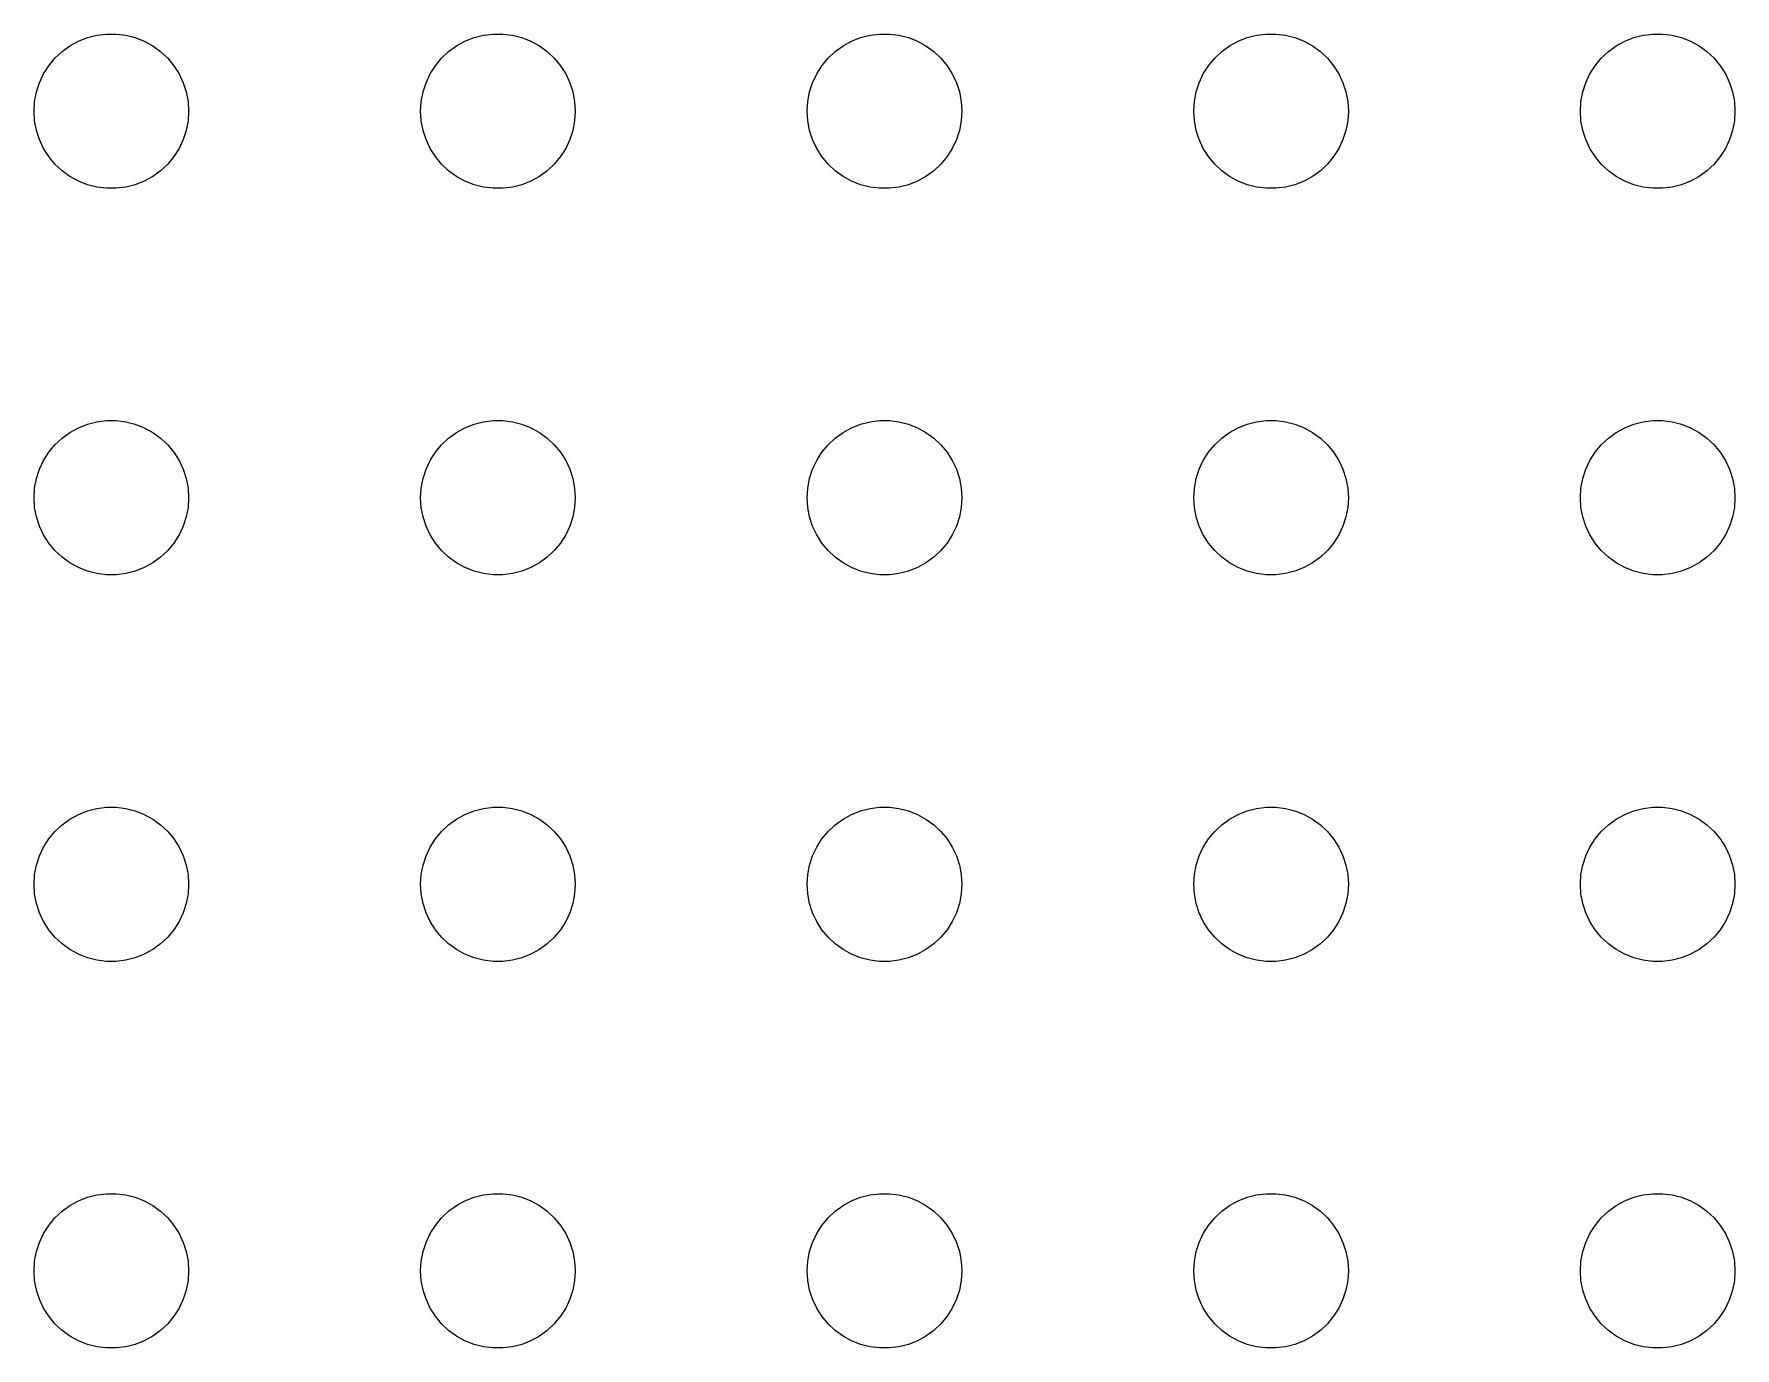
# Model space of a CAD drawing. Header units: metres. Extents: x -134 to 134, y 518 to 1078.
# Drawn here: x 66 to 99, y 568.5 to 594 of the extents above; entities that cross this region are included whole.
import ezdxf

# ---------------------------------------------------------------- set-up
doc = ezdxf.new("R2010")
doc.units = ezdxf.units.M

msp = doc.modelspace()

# ---------------------------------------------------------------- linework, layer by layer
for p, q in [((66.5439, 593.656), (66.6963, 593.766)), ((66.6963, 593.766), (66.8613, 593.857)), ((66.8613, 593.857), (67.0365, 593.927)), ((67.0365, 593.927), (67.2189, 593.973)), ((67.2189, 593.973), (67.4058, 593.997)), ((67.4058, 593.997), (67.5942, 593.997)), ((67.5942, 593.997), (67.7811, 593.973)), ((67.7811, 593.973), (67.9635, 593.927)), ((67.9635, 593.927), (68.1387, 593.857)), ((68.1387, 593.857), (68.3037, 593.766)), ((68.3037, 593.766), (68.4561, 593.656)), ((74.0439, 593.656), (74.1963, 593.766)), ((74.1963, 593.766), (74.3613, 593.857)), ((74.3613, 593.857), (74.5365, 593.927)), ((74.5365, 593.927), (74.7189, 593.973)), ((74.7189, 593.973), (74.9058, 593.997)), ((74.9058, 593.997), (75.0942, 593.997)), ((75.0942, 593.997), (75.2811, 593.973)), ((75.2811, 593.973), (75.4635, 593.927)), ((75.4635, 593.927), (75.6387, 593.857)), ((75.6387, 593.857), (75.8037, 593.766)), ((75.8037, 593.766), (75.9561, 593.656)), ((81.5439, 593.656), (81.6963, 593.766)), ((81.6963, 593.766), (81.8613, 593.857)), ((81.8613, 593.857), (82.0365, 593.927)), ((82.0365, 593.927), (82.2189, 593.973)), ((82.2189, 593.973), (82.4058, 593.997)), ((82.4058, 593.997), (82.5942, 593.997)), ((82.5942, 593.997), (82.7811, 593.973)), ((82.7811, 593.973), (82.9635, 593.927)), ((82.9635, 593.927), (83.1387, 593.857)), ((83.1387, 593.857), (83.3037, 593.766)), ((83.3037, 593.766), (83.4561, 593.656)), ((89.0439, 593.656), (89.1963, 593.766)), ((89.1963, 593.766), (89.3613, 593.857)), ((89.3613, 593.857), (89.5365, 593.927)), ((89.5365, 593.927), (89.7189, 593.973)), ((89.7189, 593.973), (89.9058, 593.997)), ((89.9058, 593.997), (90.0942, 593.997)), ((90.0942, 593.997), (90.2811, 593.973)), ((90.2811, 593.973), (90.4635, 593.927)), ((90.4635, 593.927), (90.6387, 593.857)), ((90.6387, 593.857), (90.8037, 593.766)), ((90.8037, 593.766), (90.9561, 593.656)), ((96.5439, 593.656), (96.6963, 593.766)), ((96.6963, 593.766), (96.8613, 593.857)), ((96.8613, 593.857), (97.0365, 593.927)), ((97.0365, 593.927), (97.2189, 593.973)), ((97.2189, 593.973), (97.4058, 593.997)), ((97.4058, 593.997), (97.5942, 593.997)), ((97.5942, 593.997), (97.7811, 593.973)), ((97.7811, 593.973), (97.9635, 593.927)), ((97.9635, 593.927), (98.1387, 593.857)), ((98.1387, 593.857), (98.3037, 593.766)), ((98.3037, 593.766), (98.4561, 593.656)), ((66.1855, 593.223), (66.2865, 593.382)), ((66.2865, 593.382), (66.4065, 593.527)), ((66.4065, 593.527), (66.5439, 593.656)), ((68.4561, 593.656), (68.5934, 593.527)), ((68.5934, 593.527), (68.7135, 593.382)), ((68.7135, 593.382), (68.8145, 593.223)), ((73.6855, 593.223), (73.7865, 593.382)), ((73.7865, 593.382), (73.9065, 593.527)), ((73.9065, 593.527), (74.0439, 593.656)), ((75.9561, 593.656), (76.0934, 593.527)), ((76.0934, 593.527), (76.2135, 593.382)), ((76.2135, 593.382), (76.3145, 593.223)), ((81.1855, 593.223), (81.2865, 593.382)), ((81.2865, 593.382), (81.4065, 593.527)), ((81.4065, 593.527), (81.5439, 593.656)), ((83.4561, 593.656), (83.5934, 593.527)), ((83.5934, 593.527), (83.7135, 593.382)), ((83.7135, 593.382), (83.8145, 593.223)), ((88.6855, 593.223), (88.7865, 593.382)), ((88.7865, 593.382), (88.9065, 593.527)), ((88.9065, 593.527), (89.0439, 593.656)), ((90.9561, 593.656), (91.0934, 593.527)), ((91.0934, 593.527), (91.2135, 593.382)), ((91.2135, 593.382), (91.3145, 593.223)), ((96.1855, 593.223), (96.2865, 593.382)), ((96.2865, 593.382), (96.4065, 593.527)), ((96.4065, 593.527), (96.5439, 593.656)), ((98.4561, 593.656), (98.5934, 593.527)), ((98.5934, 593.527), (98.7135, 593.382)), ((98.7135, 593.382), (98.8145, 593.223)), ((66.0471, 592.873), (66.1053, 593.052)), ((66.1053, 593.052), (66.1855, 593.223)), ((68.8145, 593.223), (68.8947, 593.052)), ((68.8947, 593.052), (68.9529, 592.873)), ((73.5471, 592.873), (73.6053, 593.052)), ((73.6053, 593.052), (73.6855, 593.223)), ((76.3145, 593.223), (76.3947, 593.052)), ((76.3947, 593.052), (76.4529, 592.873)), ((81.0471, 592.873), (81.1053, 593.052)), ((81.1053, 593.052), (81.1855, 593.223)), ((83.8145, 593.223), (83.8947, 593.052)), ((83.8947, 593.052), (83.9529, 592.873)), ((88.5471, 592.873), (88.6053, 593.052)), ((88.6053, 593.052), (88.6855, 593.223)), ((91.3145, 593.223), (91.3947, 593.052)), ((91.3947, 593.052), (91.4529, 592.873)), ((96.0471, 592.873), (96.1053, 593.052)), ((96.1053, 593.052), (96.1855, 593.223)), ((98.8145, 593.223), (98.8947, 593.052)), ((98.8947, 593.052), (98.9529, 592.873)), ((66, 592.5), (66.0118, 592.688)), ((66.0118, 592.688), (66.0471, 592.873)), ((68.9529, 592.873), (68.9882, 592.688)), ((68.9882, 592.688), (69, 592.5)), ((73.5, 592.5), (73.5118, 592.688)), ((73.5118, 592.688), (73.5471, 592.873)), ((76.4529, 592.873), (76.4882, 592.688)), ((76.4882, 592.688), (76.5, 592.5)), ((81, 592.5), (81.0118, 592.688)), ((81.0118, 592.688), (81.0471, 592.873)), ((83.9529, 592.873), (83.9882, 592.688)), ((83.9882, 592.688), (84, 592.5)), ((88.5, 592.5), (88.5118, 592.688)), ((88.5118, 592.688), (88.5471, 592.873)), ((91.4529, 592.873), (91.4882, 592.688)), ((91.4882, 592.688), (91.5, 592.5)), ((96, 592.5), (96.0118, 592.688)), ((96.0118, 592.688), (96.0471, 592.873)), ((98.9529, 592.873), (98.9882, 592.688)), ((98.9882, 592.688), (99, 592.5)), ((66.0118, 592.312), (66, 592.5)), ((69, 592.5), (68.9882, 592.312)), ((73.5118, 592.312), (73.5, 592.5)), ((76.5, 592.5), (76.4882, 592.312)), ((81.0118, 592.312), (81, 592.5)), ((84, 592.5), (83.9882, 592.312)), ((88.5118, 592.312), (88.5, 592.5)), ((91.5, 592.5), (91.4882, 592.312)), ((96.0118, 592.312), (96, 592.5)), ((99, 592.5), (98.9882, 592.312)), ((66.0471, 592.127), (66.0118, 592.312)), ((66.1053, 591.948), (66.0471, 592.127)), ((68.9529, 592.127), (68.8947, 591.948)), ((68.9882, 592.312), (68.9529, 592.127)), ((73.5471, 592.127), (73.5118, 592.312)), ((73.6053, 591.948), (73.5471, 592.127)), ((76.4529, 592.127), (76.3947, 591.948)), ((76.4882, 592.312), (76.4529, 592.127)), ((81.0471, 592.127), (81.0118, 592.312)), ((81.1053, 591.948), (81.0471, 592.127)), ((83.9529, 592.127), (83.8947, 591.948)), ((83.9882, 592.312), (83.9529, 592.127)), ((88.5471, 592.127), (88.5118, 592.312)), ((88.6053, 591.948), (88.5471, 592.127)), ((91.4529, 592.127), (91.3947, 591.948)), ((91.4882, 592.312), (91.4529, 592.127)), ((96.0471, 592.127), (96.0118, 592.312)), ((96.1053, 591.948), (96.0471, 592.127)), ((98.9529, 592.127), (98.8947, 591.948)), ((98.9882, 592.312), (98.9529, 592.127)), ((66.1855, 591.777), (66.1053, 591.948)), ((66.2865, 591.618), (66.1855, 591.777)), ((68.8145, 591.777), (68.7135, 591.618)), ((68.8947, 591.948), (68.8145, 591.777)), ((73.6855, 591.777), (73.6053, 591.948)), ((73.7865, 591.618), (73.6855, 591.777)), ((76.3145, 591.777), (76.2135, 591.618)), ((76.3947, 591.948), (76.3145, 591.777)), ((81.1855, 591.777), (81.1053, 591.948)), ((81.2865, 591.618), (81.1855, 591.777)), ((83.8145, 591.777), (83.7135, 591.618)), ((83.8947, 591.948), (83.8145, 591.777)), ((88.6855, 591.777), (88.6053, 591.948)), ((88.7865, 591.618), (88.6855, 591.777)), ((91.3145, 591.777), (91.2135, 591.618)), ((91.3947, 591.948), (91.3145, 591.777)), ((96.1855, 591.777), (96.1053, 591.948)), ((96.2865, 591.618), (96.1855, 591.777)), ((98.8145, 591.777), (98.7135, 591.618)), ((98.8947, 591.948), (98.8145, 591.777)), ((66.4065, 591.473), (66.2865, 591.618)), ((66.5439, 591.344), (66.4065, 591.473)), ((68.5934, 591.473), (68.4561, 591.344)), ((68.7135, 591.618), (68.5934, 591.473)), ((73.9065, 591.473), (73.7865, 591.618)), ((74.0439, 591.344), (73.9065, 591.473)), ((76.0934, 591.473), (75.9561, 591.344)), ((76.2135, 591.618), (76.0934, 591.473)), ((81.4065, 591.473), (81.2865, 591.618)), ((81.5439, 591.344), (81.4065, 591.473)), ((83.5934, 591.473), (83.4561, 591.344)), ((83.7135, 591.618), (83.5934, 591.473)), ((88.9065, 591.473), (88.7865, 591.618)), ((89.0439, 591.344), (88.9065, 591.473)), ((91.0934, 591.473), (90.9561, 591.344)), ((91.2135, 591.618), (91.0934, 591.473)), ((96.4065, 591.473), (96.2865, 591.618)), ((96.5439, 591.344), (96.4065, 591.473)), ((98.5934, 591.473), (98.4561, 591.344)), ((98.7135, 591.618), (98.5934, 591.473)), ((66.6963, 591.234), (66.5439, 591.344)), ((66.8613, 591.143), (66.6963, 591.234)), ((67.0365, 591.073), (66.8613, 591.143)), ((67.2189, 591.027), (67.0365, 591.073)), ((67.9635, 591.073), (67.7811, 591.027)), ((68.1387, 591.143), (67.9635, 591.073)), ((68.3037, 591.234), (68.1387, 591.143)), ((68.4561, 591.344), (68.3037, 591.234)), ((74.1963, 591.234), (74.0439, 591.344)), ((74.3613, 591.143), (74.1963, 591.234)), ((74.5365, 591.073), (74.3613, 591.143)), ((74.7189, 591.027), (74.5365, 591.073)), ((75.4635, 591.073), (75.2811, 591.027)), ((75.6387, 591.143), (75.4635, 591.073)), ((75.8037, 591.234), (75.6387, 591.143)), ((75.9561, 591.344), (75.8037, 591.234)), ((81.6963, 591.234), (81.5439, 591.344)), ((81.8613, 591.143), (81.6963, 591.234)), ((82.0365, 591.073), (81.8613, 591.143)), ((82.2189, 591.027), (82.0365, 591.073)), ((82.9635, 591.073), (82.7811, 591.027)), ((83.1387, 591.143), (82.9635, 591.073)), ((83.3037, 591.234), (83.1387, 591.143)), ((83.4561, 591.344), (83.3037, 591.234)), ((89.1963, 591.234), (89.0439, 591.344)), ((89.3613, 591.143), (89.1963, 591.234)), ((89.5365, 591.073), (89.3613, 591.143)), ((89.7189, 591.027), (89.5365, 591.073)), ((90.4635, 591.073), (90.2811, 591.027)), ((90.6387, 591.143), (90.4635, 591.073)), ((90.8037, 591.234), (90.6387, 591.143)), ((90.9561, 591.344), (90.8037, 591.234)), ((96.6963, 591.234), (96.5439, 591.344)), ((96.8613, 591.143), (96.6963, 591.234)), ((97.0365, 591.073), (96.8613, 591.143)), ((97.2189, 591.027), (97.0365, 591.073)), ((97.9635, 591.073), (97.7811, 591.027)), ((98.1387, 591.143), (97.9635, 591.073)), ((98.3037, 591.234), (98.1387, 591.143)), ((98.4561, 591.344), (98.3037, 591.234)), ((67.4058, 591.003), (67.2189, 591.027)), ((67.5942, 591.003), (67.4058, 591.003)), ((67.7811, 591.027), (67.5942, 591.003)), ((74.9058, 591.003), (74.7189, 591.027)), ((75.0942, 591.003), (74.9058, 591.003)), ((75.2811, 591.027), (75.0942, 591.003)), ((82.4058, 591.003), (82.2189, 591.027)), ((82.5942, 591.003), (82.4058, 591.003)), ((82.7811, 591.027), (82.5942, 591.003)), ((89.9058, 591.003), (89.7189, 591.027)), ((90.0942, 591.003), (89.9058, 591.003)), ((90.2811, 591.027), (90.0942, 591.003)), ((97.4058, 591.003), (97.2189, 591.027)), ((97.5942, 591.003), (97.4058, 591.003)), ((97.7811, 591.027), (97.5942, 591.003)), ((66.8613, 586.357), (67.0365, 586.427)), ((67.0365, 586.427), (67.2189, 586.473)), ((67.2189, 586.473), (67.4058, 586.497)), ((67.4058, 586.497), (67.5942, 586.497)), ((67.5942, 586.497), (67.7811, 586.473)), ((67.7811, 586.473), (67.9635, 586.427)), ((67.9635, 586.427), (68.1387, 586.357)), ((74.3613, 586.357), (74.5365, 586.427)), ((74.5365, 586.427), (74.7189, 586.473)), ((74.7189, 586.473), (74.9058, 586.497)), ((74.9058, 586.497), (75.0942, 586.497)), ((75.0942, 586.497), (75.2811, 586.473)), ((75.2811, 586.473), (75.4635, 586.427)), ((75.4635, 586.427), (75.6387, 586.357)), ((81.8613, 586.357), (82.0365, 586.427)), ((82.0365, 586.427), (82.2189, 586.473)), ((82.2189, 586.473), (82.4058, 586.497)), ((82.4058, 586.497), (82.5942, 586.497)), ((82.5942, 586.497), (82.7811, 586.473)), ((82.7811, 586.473), (82.9635, 586.427)), ((82.9635, 586.427), (83.1387, 586.357)), ((89.3613, 586.357), (89.5365, 586.427)), ((89.5365, 586.427), (89.7189, 586.473)), ((89.7189, 586.473), (89.9058, 586.497)), ((89.9058, 586.497), (90.0942, 586.497)), ((90.0942, 586.497), (90.2811, 586.473)), ((90.2811, 586.473), (90.4635, 586.427)), ((90.4635, 586.427), (90.6387, 586.357)), ((96.8613, 586.357), (97.0365, 586.427)), ((97.0365, 586.427), (97.2189, 586.473)), ((97.2189, 586.473), (97.4058, 586.497)), ((97.4058, 586.497), (97.5942, 586.497)), ((97.5942, 586.497), (97.7811, 586.473)), ((97.7811, 586.473), (97.9635, 586.427)), ((97.9635, 586.427), (98.1387, 586.357)), ((66.4065, 586.027), (66.5439, 586.156)), ((66.5439, 586.156), (66.6963, 586.266)), ((66.6963, 586.266), (66.8613, 586.357)), ((68.1387, 586.357), (68.3037, 586.266)), ((68.3037, 586.266), (68.4561, 586.156)), ((68.4561, 586.156), (68.5934, 586.027)), ((73.9065, 586.027), (74.0439, 586.156)), ((74.0439, 586.156), (74.1963, 586.266)), ((74.1963, 586.266), (74.3613, 586.357)), ((75.6387, 586.357), (75.8037, 586.266)), ((75.8037, 586.266), (75.9561, 586.156)), ((75.9561, 586.156), (76.0934, 586.027)), ((81.4065, 586.027), (81.5439, 586.156)), ((81.5439, 586.156), (81.6963, 586.266)), ((81.6963, 586.266), (81.8613, 586.357)), ((83.1387, 586.357), (83.3037, 586.266)), ((83.3037, 586.266), (83.4561, 586.156)), ((83.4561, 586.156), (83.5934, 586.027)), ((88.9065, 586.027), (89.0439, 586.156)), ((89.0439, 586.156), (89.1963, 586.266)), ((89.1963, 586.266), (89.3613, 586.357)), ((90.6387, 586.357), (90.8037, 586.266)), ((90.8037, 586.266), (90.9561, 586.156)), ((90.9561, 586.156), (91.0934, 586.027)), ((96.4065, 586.027), (96.5439, 586.156)), ((96.5439, 586.156), (96.6963, 586.266)), ((96.6963, 586.266), (96.8613, 586.357)), ((98.1387, 586.357), (98.3037, 586.266)), ((98.3037, 586.266), (98.4561, 586.156)), ((98.4561, 586.156), (98.5934, 586.027)), ((66.1855, 585.723), (66.2865, 585.882)), ((66.2865, 585.882), (66.4065, 586.027)), ((68.5934, 586.027), (68.7135, 585.882)), ((68.7135, 585.882), (68.8145, 585.723)), ((73.6855, 585.723), (73.7865, 585.882)), ((73.7865, 585.882), (73.9065, 586.027)), ((76.0934, 586.027), (76.2135, 585.882)), ((76.2135, 585.882), (76.3145, 585.723)), ((81.1855, 585.723), (81.2865, 585.882)), ((81.2865, 585.882), (81.4065, 586.027)), ((83.5934, 586.027), (83.7135, 585.882)), ((83.7135, 585.882), (83.8145, 585.723)), ((88.6855, 585.723), (88.7865, 585.882)), ((88.7865, 585.882), (88.9065, 586.027)), ((91.0934, 586.027), (91.2135, 585.882)), ((91.2135, 585.882), (91.3145, 585.723)), ((96.1855, 585.723), (96.2865, 585.882)), ((96.2865, 585.882), (96.4065, 586.027)), ((98.5934, 586.027), (98.7135, 585.882)), ((98.7135, 585.882), (98.8145, 585.723)), ((66.0471, 585.373), (66.1053, 585.552)), ((66.1053, 585.552), (66.1855, 585.723)), ((68.8145, 585.723), (68.8947, 585.552)), ((68.8947, 585.552), (68.9529, 585.373)), ((73.5471, 585.373), (73.6053, 585.552)), ((73.6053, 585.552), (73.6855, 585.723)), ((76.3145, 585.723), (76.3947, 585.552)), ((76.3947, 585.552), (76.4529, 585.373)), ((81.0471, 585.373), (81.1053, 585.552)), ((81.1053, 585.552), (81.1855, 585.723)), ((83.8145, 585.723), (83.8947, 585.552)), ((83.8947, 585.552), (83.9529, 585.373)), ((88.5471, 585.373), (88.6053, 585.552)), ((88.6053, 585.552), (88.6855, 585.723)), ((91.3145, 585.723), (91.3947, 585.552)), ((91.3947, 585.552), (91.4529, 585.373)), ((96.0471, 585.373), (96.1053, 585.552)), ((96.1053, 585.552), (96.1855, 585.723)), ((98.8145, 585.723), (98.8947, 585.552)), ((98.8947, 585.552), (98.9529, 585.373)), ((66, 585), (66.0118, 585.188)), ((66.0118, 585.188), (66.0471, 585.373)), ((68.9529, 585.373), (68.9882, 585.188)), ((68.9882, 585.188), (69, 585)), ((73.5, 585), (73.5118, 585.188)), ((73.5118, 585.188), (73.5471, 585.373)), ((76.4529, 585.373), (76.4882, 585.188)), ((76.4882, 585.188), (76.5, 585)), ((81, 585), (81.0118, 585.188)), ((81.0118, 585.188), (81.0471, 585.373)), ((83.9529, 585.373), (83.9882, 585.188)), ((83.9882, 585.188), (84, 585)), ((88.5, 585), (88.5118, 585.188)), ((88.5118, 585.188), (88.5471, 585.373)), ((91.4529, 585.373), (91.4882, 585.188)), ((91.4882, 585.188), (91.5, 585)), ((96, 585), (96.0118, 585.188)), ((96.0118, 585.188), (96.0471, 585.373)), ((98.9529, 585.373), (98.9882, 585.188)), ((98.9882, 585.188), (99, 585)), ((66.0118, 584.812), (66, 585)), ((66.0471, 584.627), (66.0118, 584.812)), ((68.9882, 584.812), (68.9529, 584.627)), ((69, 585), (68.9882, 584.812)), ((73.5118, 584.812), (73.5, 585)), ((73.5471, 584.627), (73.5118, 584.812)), ((76.4882, 584.812), (76.4529, 584.627)), ((76.5, 585), (76.4882, 584.812)), ((81.0118, 584.812), (81, 585)), ((81.0471, 584.627), (81.0118, 584.812)), ((83.9882, 584.812), (83.9529, 584.627)), ((84, 585), (83.9882, 584.812)), ((88.5118, 584.812), (88.5, 585)), ((88.5471, 584.627), (88.5118, 584.812)), ((91.4882, 584.812), (91.4529, 584.627)), ((91.5, 585), (91.4882, 584.812)), ((96.0118, 584.812), (96, 585)), ((96.0471, 584.627), (96.0118, 584.812)), ((98.9882, 584.812), (98.9529, 584.627)), ((99, 585), (98.9882, 584.812)), ((66.1053, 584.448), (66.0471, 584.627)), ((66.1855, 584.277), (66.1053, 584.448)), ((68.8947, 584.448), (68.8145, 584.277)), ((68.9529, 584.627), (68.8947, 584.448)), ((73.6053, 584.448), (73.5471, 584.627)), ((73.6855, 584.277), (73.6053, 584.448)), ((76.3947, 584.448), (76.3145, 584.277)), ((76.4529, 584.627), (76.3947, 584.448)), ((81.1053, 584.448), (81.0471, 584.627)), ((81.1855, 584.277), (81.1053, 584.448)), ((83.8947, 584.448), (83.8145, 584.277)), ((83.9529, 584.627), (83.8947, 584.448)), ((88.6053, 584.448), (88.5471, 584.627)), ((88.6855, 584.277), (88.6053, 584.448)), ((91.3947, 584.448), (91.3145, 584.277)), ((91.4529, 584.627), (91.3947, 584.448)), ((96.1053, 584.448), (96.0471, 584.627)), ((96.1855, 584.277), (96.1053, 584.448)), ((98.8947, 584.448), (98.8145, 584.277)), ((98.9529, 584.627), (98.8947, 584.448)), ((66.2865, 584.118), (66.1855, 584.277)), ((66.4065, 583.973), (66.2865, 584.118)), ((68.7135, 584.118), (68.5934, 583.973)), ((68.8145, 584.277), (68.7135, 584.118)), ((73.7865, 584.118), (73.6855, 584.277)), ((73.9065, 583.973), (73.7865, 584.118)), ((76.2135, 584.118), (76.0934, 583.973)), ((76.3145, 584.277), (76.2135, 584.118)), ((81.2865, 584.118), (81.1855, 584.277)), ((81.4065, 583.973), (81.2865, 584.118)), ((83.7135, 584.118), (83.5934, 583.973)), ((83.8145, 584.277), (83.7135, 584.118)), ((88.7865, 584.118), (88.6855, 584.277)), ((88.9065, 583.973), (88.7865, 584.118)), ((91.2135, 584.118), (91.0934, 583.973)), ((91.3145, 584.277), (91.2135, 584.118)), ((96.2865, 584.118), (96.1855, 584.277)), ((96.4065, 583.973), (96.2865, 584.118)), ((98.7135, 584.118), (98.5934, 583.973)), ((98.8145, 584.277), (98.7135, 584.118)), ((66.5439, 583.844), (66.4065, 583.973)), ((66.6963, 583.734), (66.5439, 583.844)), ((68.4561, 583.844), (68.3037, 583.734)), ((68.5934, 583.973), (68.4561, 583.844)), ((74.0439, 583.844), (73.9065, 583.973)), ((74.1963, 583.734), (74.0439, 583.844)), ((75.9561, 583.844), (75.8037, 583.734)), ((76.0934, 583.973), (75.9561, 583.844)), ((81.5439, 583.844), (81.4065, 583.973)), ((81.6963, 583.734), (81.5439, 583.844)), ((83.4561, 583.844), (83.3037, 583.734)), ((83.5934, 583.973), (83.4561, 583.844)), ((89.0439, 583.844), (88.9065, 583.973)), ((89.1963, 583.734), (89.0439, 583.844)), ((90.9561, 583.844), (90.8037, 583.734)), ((91.0934, 583.973), (90.9561, 583.844)), ((96.5439, 583.844), (96.4065, 583.973)), ((96.6963, 583.734), (96.5439, 583.844)), ((98.4561, 583.844), (98.3037, 583.734)), ((98.5934, 583.973), (98.4561, 583.844)), ((66.8613, 583.643), (66.6963, 583.734)), ((67.0365, 583.573), (66.8613, 583.643)), ((67.2189, 583.527), (67.0365, 583.573)), ((67.4058, 583.503), (67.2189, 583.527)), ((67.5942, 583.503), (67.4058, 583.503)), ((67.7811, 583.527), (67.5942, 583.503)), ((67.9635, 583.573), (67.7811, 583.527)), ((68.1387, 583.643), (67.9635, 583.573)), ((68.3037, 583.734), (68.1387, 583.643)), ((74.3613, 583.643), (74.1963, 583.734)), ((74.5365, 583.573), (74.3613, 583.643)), ((74.7189, 583.527), (74.5365, 583.573)), ((74.9058, 583.503), (74.7189, 583.527)), ((75.0942, 583.503), (74.9058, 583.503)), ((75.2811, 583.527), (75.0942, 583.503)), ((75.4635, 583.573), (75.2811, 583.527)), ((75.6387, 583.643), (75.4635, 583.573)), ((75.8037, 583.734), (75.6387, 583.643)), ((81.8613, 583.643), (81.6963, 583.734)), ((82.0365, 583.573), (81.8613, 583.643)), ((82.2189, 583.527), (82.0365, 583.573)), ((82.4058, 583.503), (82.2189, 583.527)), ((82.5942, 583.503), (82.4058, 583.503)), ((82.7811, 583.527), (82.5942, 583.503)), ((82.9635, 583.573), (82.7811, 583.527)), ((83.1387, 583.643), (82.9635, 583.573)), ((83.3037, 583.734), (83.1387, 583.643)), ((89.3613, 583.643), (89.1963, 583.734)), ((89.5365, 583.573), (89.3613, 583.643)), ((89.7189, 583.527), (89.5365, 583.573)), ((89.9058, 583.503), (89.7189, 583.527)), ((90.0942, 583.503), (89.9058, 583.503)), ((90.2811, 583.527), (90.0942, 583.503)), ((90.4635, 583.573), (90.2811, 583.527)), ((90.6387, 583.643), (90.4635, 583.573)), ((90.8037, 583.734), (90.6387, 583.643)), ((96.8613, 583.643), (96.6963, 583.734)), ((97.0365, 583.573), (96.8613, 583.643)), ((97.2189, 583.527), (97.0365, 583.573)), ((97.4058, 583.503), (97.2189, 583.527)), ((97.5942, 583.503), (97.4058, 583.503)), ((97.7811, 583.527), (97.5942, 583.503)), ((97.9635, 583.573), (97.7811, 583.527)), ((98.1387, 583.643), (97.9635, 583.573)), ((98.3037, 583.734), (98.1387, 583.643)), ((66.6963, 578.766), (66.8613, 578.857)), ((66.8613, 578.857), (67.0365, 578.927)), ((67.0365, 578.927), (67.2189, 578.973)), ((67.2189, 578.973), (67.4058, 578.997)), ((67.4058, 578.997), (67.5942, 578.997)), ((67.5942, 578.997), (67.7811, 578.973)), ((67.7811, 578.973), (67.9635, 578.927)), ((67.9635, 578.927), (68.1387, 578.857)), ((68.1387, 578.857), (68.3037, 578.766)), ((74.1963, 578.766), (74.3613, 578.857)), ((74.3613, 578.857), (74.5365, 578.927)), ((74.5365, 578.927), (74.7189, 578.973)), ((74.7189, 578.973), (74.9058, 578.997)), ((74.9058, 578.997), (75.0942, 578.997)), ((75.0942, 578.997), (75.2811, 578.973)), ((75.2811, 578.973), (75.4635, 578.927)), ((75.4635, 578.927), (75.6387, 578.857)), ((75.6387, 578.857), (75.8037, 578.766)), ((81.6963, 578.766), (81.8613, 578.857)), ((81.8613, 578.857), (82.0365, 578.927)), ((82.0365, 578.927), (82.2189, 578.973)), ((82.2189, 578.973), (82.4058, 578.997)), ((82.4058, 578.997), (82.5942, 578.997)), ((82.5942, 578.997), (82.7811, 578.973)), ((82.7811, 578.973), (82.9635, 578.927)), ((82.9635, 578.927), (83.1387, 578.857)), ((83.1387, 578.857), (83.3037, 578.766)), ((89.1963, 578.766), (89.3613, 578.857)), ((89.3613, 578.857), (89.5365, 578.927)), ((89.5365, 578.927), (89.7189, 578.973)), ((89.7189, 578.973), (89.9058, 578.997)), ((89.9058, 578.997), (90.0942, 578.997)), ((90.0942, 578.997), (90.2811, 578.973)), ((90.2811, 578.973), (90.4635, 578.927)), ((90.4635, 578.927), (90.6387, 578.857)), ((90.6387, 578.857), (90.8037, 578.766)), ((96.6963, 578.766), (96.8613, 578.857)), ((96.8613, 578.857), (97.0365, 578.927)), ((97.0365, 578.927), (97.2189, 578.973)), ((97.2189, 578.973), (97.4058, 578.997)), ((97.4058, 578.997), (97.5942, 578.997)), ((97.5942, 578.997), (97.7811, 578.973)), ((97.7811, 578.973), (97.9635, 578.927)), ((97.9635, 578.927), (98.1387, 578.857)), ((98.1387, 578.857), (98.3037, 578.766)), ((66.2865, 578.382), (66.4065, 578.527)), ((66.4065, 578.527), (66.5439, 578.656)), ((66.5439, 578.656), (66.6963, 578.766)), ((68.3037, 578.766), (68.4561, 578.656)), ((68.4561, 578.656), (68.5934, 578.527)), ((68.5934, 578.527), (68.7135, 578.382)), ((73.7865, 578.382), (73.9065, 578.527)), ((73.9065, 578.527), (74.0439, 578.656)), ((74.0439, 578.656), (74.1963, 578.766)), ((75.8037, 578.766), (75.9561, 578.656)), ((75.9561, 578.656), (76.0934, 578.527)), ((76.0934, 578.527), (76.2135, 578.382)), ((81.2865, 578.382), (81.4065, 578.527)), ((81.4065, 578.527), (81.5439, 578.656)), ((81.5439, 578.656), (81.6963, 578.766)), ((83.3037, 578.766), (83.4561, 578.656)), ((83.4561, 578.656), (83.5934, 578.527)), ((83.5934, 578.527), (83.7135, 578.382)), ((88.7865, 578.382), (88.9065, 578.527)), ((88.9065, 578.527), (89.0439, 578.656)), ((89.0439, 578.656), (89.1963, 578.766)), ((90.8037, 578.766), (90.9561, 578.656)), ((90.9561, 578.656), (91.0934, 578.527)), ((91.0934, 578.527), (91.2135, 578.382)), ((96.2865, 578.382), (96.4065, 578.527)), ((96.4065, 578.527), (96.5439, 578.656)), ((96.5439, 578.656), (96.6963, 578.766)), ((98.3037, 578.766), (98.4561, 578.656)), ((98.4561, 578.656), (98.5934, 578.527)), ((98.5934, 578.527), (98.7135, 578.382)), ((66.1053, 578.052), (66.1855, 578.223)), ((66.1855, 578.223), (66.2865, 578.382)), ((68.7135, 578.382), (68.8145, 578.223)), ((68.8145, 578.223), (68.8947, 578.052)), ((73.6053, 578.052), (73.6855, 578.223)), ((73.6855, 578.223), (73.7865, 578.382)), ((76.2135, 578.382), (76.3145, 578.223)), ((76.3145, 578.223), (76.3947, 578.052)), ((81.1053, 578.052), (81.1855, 578.223)), ((81.1855, 578.223), (81.2865, 578.382)), ((83.7135, 578.382), (83.8145, 578.223)), ((83.8145, 578.223), (83.8947, 578.052)), ((88.6053, 578.052), (88.6855, 578.223)), ((88.6855, 578.223), (88.7865, 578.382)), ((91.2135, 578.382), (91.3145, 578.223)), ((91.3145, 578.223), (91.3947, 578.052)), ((96.1053, 578.052), (96.1855, 578.223)), ((96.1855, 578.223), (96.2865, 578.382)), ((98.7135, 578.382), (98.8145, 578.223)), ((98.8145, 578.223), (98.8947, 578.052)), ((66.0118, 577.688), (66.0471, 577.873)), ((66.0471, 577.873), (66.1053, 578.052)), ((68.8947, 578.052), (68.9529, 577.873)), ((68.9529, 577.873), (68.9882, 577.688)), ((73.5118, 577.688), (73.5471, 577.873)), ((73.5471, 577.873), (73.6053, 578.052)), ((76.3947, 578.052), (76.4529, 577.873)), ((76.4529, 577.873), (76.4882, 577.688)), ((81.0118, 577.688), (81.0471, 577.873)), ((81.0471, 577.873), (81.1053, 578.052)), ((83.8947, 578.052), (83.9529, 577.873)), ((83.9529, 577.873), (83.9882, 577.688)), ((88.5118, 577.688), (88.5471, 577.873)), ((88.5471, 577.873), (88.6053, 578.052)), ((91.3947, 578.052), (91.4529, 577.873)), ((91.4529, 577.873), (91.4882, 577.688)), ((96.0118, 577.688), (96.0471, 577.873)), ((96.0471, 577.873), (96.1053, 578.052)), ((98.8947, 578.052), (98.9529, 577.873)), ((98.9529, 577.873), (98.9882, 577.688)), ((66, 577.5), (66.0118, 577.688)), ((66.0118, 577.312), (66, 577.5)), ((68.9882, 577.688), (69, 577.5)), ((69, 577.5), (68.9882, 577.312)), ((73.5, 577.5), (73.5118, 577.688)), ((73.5118, 577.312), (73.5, 577.5)), ((76.4882, 577.688), (76.5, 577.5)), ((76.5, 577.5), (76.4882, 577.312)), ((81, 577.5), (81.0118, 577.688)), ((81.0118, 577.312), (81, 577.5)), ((83.9882, 577.688), (84, 577.5)), ((84, 577.5), (83.9882, 577.312)), ((88.5, 577.5), (88.5118, 577.688)), ((88.5118, 577.312), (88.5, 577.5)), ((91.4882, 577.688), (91.5, 577.5)), ((91.5, 577.5), (91.4882, 577.312)), ((96, 577.5), (96.0118, 577.688)), ((96.0118, 577.312), (96, 577.5)), ((98.9882, 577.688), (99, 577.5)), ((99, 577.5), (98.9882, 577.312)), ((66.0471, 577.127), (66.0118, 577.312)), ((68.9882, 577.312), (68.9529, 577.127)), ((73.5471, 577.127), (73.5118, 577.312)), ((76.4882, 577.312), (76.4529, 577.127)), ((81.0471, 577.127), (81.0118, 577.312)), ((83.9882, 577.312), (83.9529, 577.127)), ((88.5471, 577.127), (88.5118, 577.312)), ((91.4882, 577.312), (91.4529, 577.127)), ((96.0471, 577.127), (96.0118, 577.312)), ((98.9882, 577.312), (98.9529, 577.127)), ((66.1053, 576.948), (66.0471, 577.127)), ((66.1855, 576.777), (66.1053, 576.948)), ((68.8947, 576.948), (68.8145, 576.777)), ((68.9529, 577.127), (68.8947, 576.948)), ((73.6053, 576.948), (73.5471, 577.127)), ((73.6855, 576.777), (73.6053, 576.948)), ((76.3947, 576.948), (76.3145, 576.777)), ((76.4529, 577.127), (76.3947, 576.948)), ((81.1053, 576.948), (81.0471, 577.127)), ((81.1855, 576.777), (81.1053, 576.948)), ((83.8947, 576.948), (83.8145, 576.777)), ((83.9529, 577.127), (83.8947, 576.948)), ((88.6053, 576.948), (88.5471, 577.127)), ((88.6855, 576.777), (88.6053, 576.948)), ((91.3947, 576.948), (91.3145, 576.777)), ((91.4529, 577.127), (91.3947, 576.948)), ((96.1053, 576.948), (96.0471, 577.127)), ((96.1855, 576.777), (96.1053, 576.948)), ((98.8947, 576.948), (98.8145, 576.777)), ((98.9529, 577.127), (98.8947, 576.948)), ((66.2865, 576.618), (66.1855, 576.777)), ((66.4065, 576.473), (66.2865, 576.618)), ((68.7135, 576.618), (68.5934, 576.473)), ((68.8145, 576.777), (68.7135, 576.618)), ((73.7865, 576.618), (73.6855, 576.777)), ((73.9065, 576.473), (73.7865, 576.618)), ((76.2135, 576.618), (76.0934, 576.473)), ((76.3145, 576.777), (76.2135, 576.618)), ((81.2865, 576.618), (81.1855, 576.777)), ((81.4065, 576.473), (81.2865, 576.618)), ((83.7135, 576.618), (83.5934, 576.473)), ((83.8145, 576.777), (83.7135, 576.618)), ((88.7865, 576.618), (88.6855, 576.777)), ((88.9065, 576.473), (88.7865, 576.618)), ((91.2135, 576.618), (91.0934, 576.473)), ((91.3145, 576.777), (91.2135, 576.618)), ((96.2865, 576.618), (96.1855, 576.777)), ((96.4065, 576.473), (96.2865, 576.618)), ((98.7135, 576.618), (98.5934, 576.473)), ((98.8145, 576.777), (98.7135, 576.618)), ((66.5439, 576.344), (66.4065, 576.473)), ((66.6963, 576.234), (66.5439, 576.344)), ((66.8613, 576.143), (66.6963, 576.234)), ((68.3037, 576.234), (68.1387, 576.143)), ((68.4561, 576.344), (68.3037, 576.234)), ((68.5934, 576.473), (68.4561, 576.344)), ((74.0439, 576.344), (73.9065, 576.473)), ((74.1963, 576.234), (74.0439, 576.344)), ((74.3613, 576.143), (74.1963, 576.234)), ((75.8037, 576.234), (75.6387, 576.143)), ((75.9561, 576.344), (75.8037, 576.234)), ((76.0934, 576.473), (75.9561, 576.344)), ((81.5439, 576.344), (81.4065, 576.473)), ((81.6963, 576.234), (81.5439, 576.344)), ((81.8613, 576.143), (81.6963, 576.234)), ((83.3037, 576.234), (83.1387, 576.143)), ((83.4561, 576.344), (83.3037, 576.234)), ((83.5934, 576.473), (83.4561, 576.344)), ((89.0439, 576.344), (88.9065, 576.473)), ((89.1963, 576.234), (89.0439, 576.344)), ((89.3613, 576.143), (89.1963, 576.234)), ((90.8037, 576.234), (90.6387, 576.143)), ((90.9561, 576.344), (90.8037, 576.234)), ((91.0934, 576.473), (90.9561, 576.344)), ((96.5439, 576.344), (96.4065, 576.473)), ((96.6963, 576.234), (96.5439, 576.344)), ((96.8613, 576.143), (96.6963, 576.234)), ((98.3037, 576.234), (98.1387, 576.143)), ((98.4561, 576.344), (98.3037, 576.234)), ((98.5934, 576.473), (98.4561, 576.344)), ((67.0365, 576.073), (66.8613, 576.143)), ((67.2189, 576.027), (67.0365, 576.073)), ((67.4058, 576.003), (67.2189, 576.027)), ((67.5942, 576.003), (67.4058, 576.003)), ((67.7811, 576.027), (67.5942, 576.003)), ((67.9635, 576.073), (67.7811, 576.027)), ((68.1387, 576.143), (67.9635, 576.073)), ((74.5365, 576.073), (74.3613, 576.143)), ((74.7189, 576.027), (74.5365, 576.073)), ((74.9058, 576.003), (74.7189, 576.027)), ((75.0942, 576.003), (74.9058, 576.003)), ((75.2811, 576.027), (75.0942, 576.003)), ((75.4635, 576.073), (75.2811, 576.027)), ((75.6387, 576.143), (75.4635, 576.073)), ((82.0365, 576.073), (81.8613, 576.143)), ((82.2189, 576.027), (82.0365, 576.073)), ((82.4058, 576.003), (82.2189, 576.027)), ((82.5942, 576.003), (82.4058, 576.003)), ((82.7811, 576.027), (82.5942, 576.003)), ((82.9635, 576.073), (82.7811, 576.027)), ((83.1387, 576.143), (82.9635, 576.073)), ((89.5365, 576.073), (89.3613, 576.143)), ((89.7189, 576.027), (89.5365, 576.073)), ((89.9058, 576.003), (89.7189, 576.027)), ((90.0942, 576.003), (89.9058, 576.003)), ((90.2811, 576.027), (90.0942, 576.003)), ((90.4635, 576.073), (90.2811, 576.027)), ((90.6387, 576.143), (90.4635, 576.073)), ((97.0365, 576.073), (96.8613, 576.143)), ((97.2189, 576.027), (97.0365, 576.073)), ((97.4058, 576.003), (97.2189, 576.027)), ((97.5942, 576.003), (97.4058, 576.003)), ((97.7811, 576.027), (97.5942, 576.003)), ((97.9635, 576.073), (97.7811, 576.027)), ((98.1387, 576.143), (97.9635, 576.073)), ((66.5439, 571.156), (66.6963, 571.266)), ((66.6963, 571.266), (66.8613, 571.357)), ((66.8613, 571.357), (67.0365, 571.427)), ((67.0365, 571.427), (67.2189, 571.473)), ((67.2189, 571.473), (67.4058, 571.497)), ((67.4058, 571.497), (67.5942, 571.497)), ((67.5942, 571.497), (67.7811, 571.473)), ((67.7811, 571.473), (67.9635, 571.427)), ((67.9635, 571.427), (68.1387, 571.357)), ((68.1387, 571.357), (68.3037, 571.266)), ((68.3037, 571.266), (68.4561, 571.156)), ((74.0439, 571.156), (74.1963, 571.266)), ((74.1963, 571.266), (74.3613, 571.357)), ((74.3613, 571.357), (74.5365, 571.427)), ((74.5365, 571.427), (74.7189, 571.473)), ((74.7189, 571.473), (74.9058, 571.497)), ((74.9058, 571.497), (75.0942, 571.497)), ((75.0942, 571.497), (75.2811, 571.473)), ((75.2811, 571.473), (75.4635, 571.427)), ((75.4635, 571.427), (75.6387, 571.357)), ((75.6387, 571.357), (75.8037, 571.266)), ((75.8037, 571.266), (75.9561, 571.156)), ((81.5439, 571.156), (81.6963, 571.266)), ((81.6963, 571.266), (81.8613, 571.357)), ((81.8613, 571.357), (82.0365, 571.427)), ((82.0365, 571.427), (82.2189, 571.473)), ((82.2189, 571.473), (82.4058, 571.497)), ((82.4058, 571.497), (82.5942, 571.497)), ((82.5942, 571.497), (82.7811, 571.473)), ((82.7811, 571.473), (82.9635, 571.427)), ((82.9635, 571.427), (83.1387, 571.357)), ((83.1387, 571.357), (83.3037, 571.266)), ((83.3037, 571.266), (83.4561, 571.156)), ((89.0439, 571.156), (89.1963, 571.266)), ((89.1963, 571.266), (89.3613, 571.357)), ((89.3613, 571.357), (89.5365, 571.427)), ((89.5365, 571.427), (89.7189, 571.473)), ((89.7189, 571.473), (89.9058, 571.497)), ((89.9058, 571.497), (90.0942, 571.497)), ((90.0942, 571.497), (90.2811, 571.473)), ((90.2811, 571.473), (90.4635, 571.427)), ((90.4635, 571.427), (90.6387, 571.357)), ((90.6387, 571.357), (90.8037, 571.266)), ((90.8037, 571.266), (90.9561, 571.156)), ((96.5439, 571.156), (96.6963, 571.266)), ((96.6963, 571.266), (96.8613, 571.357)), ((96.8613, 571.357), (97.0365, 571.427)), ((97.0365, 571.427), (97.2189, 571.473)), ((97.2189, 571.473), (97.4058, 571.497)), ((97.4058, 571.497), (97.5942, 571.497)), ((97.5942, 571.497), (97.7811, 571.473)), ((97.7811, 571.473), (97.9635, 571.427)), ((97.9635, 571.427), (98.1387, 571.357)), ((98.1387, 571.357), (98.3037, 571.266)), ((98.3037, 571.266), (98.4561, 571.156)), ((66.2865, 570.882), (66.4065, 571.027)), ((66.4065, 571.027), (66.5439, 571.156)), ((68.4561, 571.156), (68.5934, 571.027)), ((68.5934, 571.027), (68.7135, 570.882)), ((73.7865, 570.882), (73.9065, 571.027)), ((73.9065, 571.027), (74.0439, 571.156)), ((75.9561, 571.156), (76.0934, 571.027)), ((76.0934, 571.027), (76.2135, 570.882)), ((81.2865, 570.882), (81.4065, 571.027)), ((81.4065, 571.027), (81.5439, 571.156)), ((83.4561, 571.156), (83.5934, 571.027)), ((83.5934, 571.027), (83.7135, 570.882)), ((88.7865, 570.882), (88.9065, 571.027)), ((88.9065, 571.027), (89.0439, 571.156)), ((90.9561, 571.156), (91.0934, 571.027)), ((91.0934, 571.027), (91.2135, 570.882)), ((96.2865, 570.882), (96.4065, 571.027)), ((96.4065, 571.027), (96.5439, 571.156)), ((98.4561, 571.156), (98.5934, 571.027)), ((98.5934, 571.027), (98.7135, 570.882)), ((66.1053, 570.552), (66.1855, 570.723)), ((66.1855, 570.723), (66.2865, 570.882)), ((68.7135, 570.882), (68.8145, 570.723)), ((68.8145, 570.723), (68.8947, 570.552)), ((73.6053, 570.552), (73.6855, 570.723)), ((73.6855, 570.723), (73.7865, 570.882)), ((76.2135, 570.882), (76.3145, 570.723)), ((76.3145, 570.723), (76.3947, 570.552)), ((81.1053, 570.552), (81.1855, 570.723)), ((81.1855, 570.723), (81.2865, 570.882)), ((83.7135, 570.882), (83.8145, 570.723)), ((83.8145, 570.723), (83.8947, 570.552)), ((88.6053, 570.552), (88.6855, 570.723)), ((88.6855, 570.723), (88.7865, 570.882)), ((91.2135, 570.882), (91.3145, 570.723)), ((91.3145, 570.723), (91.3947, 570.552)), ((96.1053, 570.552), (96.1855, 570.723)), ((96.1855, 570.723), (96.2865, 570.882)), ((98.7135, 570.882), (98.8145, 570.723)), ((98.8145, 570.723), (98.8947, 570.552)), ((66.0118, 570.188), (66.0471, 570.373)), ((66.0471, 570.373), (66.1053, 570.552)), ((68.8947, 570.552), (68.9529, 570.373)), ((68.9529, 570.373), (68.9882, 570.188)), ((73.5118, 570.188), (73.5471, 570.373)), ((73.5471, 570.373), (73.6053, 570.552)), ((76.3947, 570.552), (76.4529, 570.373)), ((76.4529, 570.373), (76.4882, 570.188)), ((81.0118, 570.188), (81.0471, 570.373)), ((81.0471, 570.373), (81.1053, 570.552)), ((83.8947, 570.552), (83.9529, 570.373)), ((83.9529, 570.373), (83.9882, 570.188)), ((88.5118, 570.188), (88.5471, 570.373)), ((88.5471, 570.373), (88.6053, 570.552)), ((91.3947, 570.552), (91.4529, 570.373)), ((91.4529, 570.373), (91.4882, 570.188)), ((96.0118, 570.188), (96.0471, 570.373)), ((96.0471, 570.373), (96.1053, 570.552)), ((98.8947, 570.552), (98.9529, 570.373)), ((98.9529, 570.373), (98.9882, 570.188)), ((66, 570), (66.0118, 570.188)), ((66.0118, 569.812), (66, 570)), ((68.9882, 570.188), (69, 570)), ((69, 570), (68.9882, 569.812)), ((73.5, 570), (73.5118, 570.188)), ((73.5118, 569.812), (73.5, 570)), ((76.4882, 570.188), (76.5, 570)), ((76.5, 570), (76.4882, 569.812)), ((81, 570), (81.0118, 570.188)), ((81.0118, 569.812), (81, 570)), ((83.9882, 570.188), (84, 570)), ((84, 570), (83.9882, 569.812)), ((88.5, 570), (88.5118, 570.188)), ((88.5118, 569.812), (88.5, 570)), ((91.4882, 570.188), (91.5, 570)), ((91.5, 570), (91.4882, 569.812)), ((96, 570), (96.0118, 570.188)), ((96.0118, 569.812), (96, 570)), ((98.9882, 570.188), (99, 570)), ((99, 570), (98.9882, 569.812)), ((66.0471, 569.627), (66.0118, 569.812)), ((66.1053, 569.448), (66.0471, 569.627)), ((68.9529, 569.627), (68.8947, 569.448)), ((68.9882, 569.812), (68.9529, 569.627)), ((73.5471, 569.627), (73.5118, 569.812)), ((73.6053, 569.448), (73.5471, 569.627)), ((76.4529, 569.627), (76.3947, 569.448)), ((76.4882, 569.812), (76.4529, 569.627)), ((81.0471, 569.627), (81.0118, 569.812)), ((81.1053, 569.448), (81.0471, 569.627)), ((83.9529, 569.627), (83.8947, 569.448)), ((83.9882, 569.812), (83.9529, 569.627)), ((88.5471, 569.627), (88.5118, 569.812)), ((88.6053, 569.448), (88.5471, 569.627)), ((91.4529, 569.627), (91.3947, 569.448)), ((91.4882, 569.812), (91.4529, 569.627)), ((96.0471, 569.627), (96.0118, 569.812)), ((96.1053, 569.448), (96.0471, 569.627)), ((98.9529, 569.627), (98.8947, 569.448)), ((98.9882, 569.812), (98.9529, 569.627)), ((66.1855, 569.277), (66.1053, 569.448)), ((66.2865, 569.118), (66.1855, 569.277)), ((68.8145, 569.277), (68.7135, 569.118)), ((68.8947, 569.448), (68.8145, 569.277)), ((73.6855, 569.277), (73.6053, 569.448)), ((73.7865, 569.118), (73.6855, 569.277)), ((76.3145, 569.277), (76.2135, 569.118)), ((76.3947, 569.448), (76.3145, 569.277)), ((81.1855, 569.277), (81.1053, 569.448)), ((81.2865, 569.118), (81.1855, 569.277)), ((83.8145, 569.277), (83.7135, 569.118)), ((83.8947, 569.448), (83.8145, 569.277)), ((88.6855, 569.277), (88.6053, 569.448)), ((88.7865, 569.118), (88.6855, 569.277)), ((91.3145, 569.277), (91.2135, 569.118)), ((91.3947, 569.448), (91.3145, 569.277)), ((96.1855, 569.277), (96.1053, 569.448)), ((96.2865, 569.118), (96.1855, 569.277)), ((98.8145, 569.277), (98.7135, 569.118)), ((98.8947, 569.448), (98.8145, 569.277)), ((66.4065, 568.973), (66.2865, 569.118)), ((66.5439, 568.844), (66.4065, 568.973)), ((68.5934, 568.973), (68.4561, 568.844)), ((68.7135, 569.118), (68.5934, 568.973)), ((73.9065, 568.973), (73.7865, 569.118)), ((74.0439, 568.844), (73.9065, 568.973)), ((76.0934, 568.973), (75.9561, 568.844)), ((76.2135, 569.118), (76.0934, 568.973)), ((81.4065, 568.973), (81.2865, 569.118)), ((81.5439, 568.844), (81.4065, 568.973)), ((83.5934, 568.973), (83.4561, 568.844)), ((83.7135, 569.118), (83.5934, 568.973)), ((88.9065, 568.973), (88.7865, 569.118)), ((89.0439, 568.844), (88.9065, 568.973)), ((91.0934, 568.973), (90.9561, 568.844)), ((91.2135, 569.118), (91.0934, 568.973)), ((96.4065, 568.973), (96.2865, 569.118)), ((96.5439, 568.844), (96.4065, 568.973)), ((98.5934, 568.973), (98.4561, 568.844)), ((98.7135, 569.118), (98.5934, 568.973)), ((66.6963, 568.734), (66.5439, 568.844)), ((66.8613, 568.643), (66.6963, 568.734)), ((67.0365, 568.573), (66.8613, 568.643)), ((68.1387, 568.643), (67.9635, 568.573)), ((68.3037, 568.734), (68.1387, 568.643)), ((68.4561, 568.844), (68.3037, 568.734)), ((74.1963, 568.734), (74.0439, 568.844)), ((74.3613, 568.643), (74.1963, 568.734)), ((74.5365, 568.573), (74.3613, 568.643)), ((75.6387, 568.643), (75.4635, 568.573)), ((75.8037, 568.734), (75.6387, 568.643)), ((75.9561, 568.844), (75.8037, 568.734)), ((81.6963, 568.734), (81.5439, 568.844)), ((81.8613, 568.643), (81.6963, 568.734)), ((82.0365, 568.573), (81.8613, 568.643)), ((83.1387, 568.643), (82.9635, 568.573)), ((83.3037, 568.734), (83.1387, 568.643)), ((83.4561, 568.844), (83.3037, 568.734)), ((89.1963, 568.734), (89.0439, 568.844)), ((89.3613, 568.643), (89.1963, 568.734)), ((89.5365, 568.573), (89.3613, 568.643)), ((90.6387, 568.643), (90.4635, 568.573)), ((90.8037, 568.734), (90.6387, 568.643)), ((90.9561, 568.844), (90.8037, 568.734)), ((96.6963, 568.734), (96.5439, 568.844)), ((96.8613, 568.643), (96.6963, 568.734)), ((97.0365, 568.573), (96.8613, 568.643)), ((98.1387, 568.643), (97.9635, 568.573)), ((98.3037, 568.734), (98.1387, 568.643)), ((98.4561, 568.844), (98.3037, 568.734)), ((67.2189, 568.527), (67.0365, 568.573)), ((67.4058, 568.503), (67.2189, 568.527)), ((67.5942, 568.503), (67.4058, 568.503)), ((67.7811, 568.527), (67.5942, 568.503)), ((67.9635, 568.573), (67.7811, 568.527)), ((74.7189, 568.527), (74.5365, 568.573)), ((74.9058, 568.503), (74.7189, 568.527)), ((75.0942, 568.503), (74.9058, 568.503)), ((75.2811, 568.527), (75.0942, 568.503)), ((75.4635, 568.573), (75.2811, 568.527)), ((82.2189, 568.527), (82.0365, 568.573)), ((82.4058, 568.503), (82.2189, 568.527)), ((82.5942, 568.503), (82.4058, 568.503)), ((82.7811, 568.527), (82.5942, 568.503)), ((82.9635, 568.573), (82.7811, 568.527)), ((89.7189, 568.527), (89.5365, 568.573)), ((89.9058, 568.503), (89.7189, 568.527)), ((90.0942, 568.503), (89.9058, 568.503)), ((90.2811, 568.527), (90.0942, 568.503)), ((90.4635, 568.573), (90.2811, 568.527)), ((97.2189, 568.527), (97.0365, 568.573)), ((97.4058, 568.503), (97.2189, 568.527)), ((97.5942, 568.503), (97.4058, 568.503)), ((97.7811, 568.527), (97.5942, 568.503)), ((97.9635, 568.573), (97.7811, 568.527))]:
    msp.add_line(p, q)

doc.saveas('drawing.dxf')
